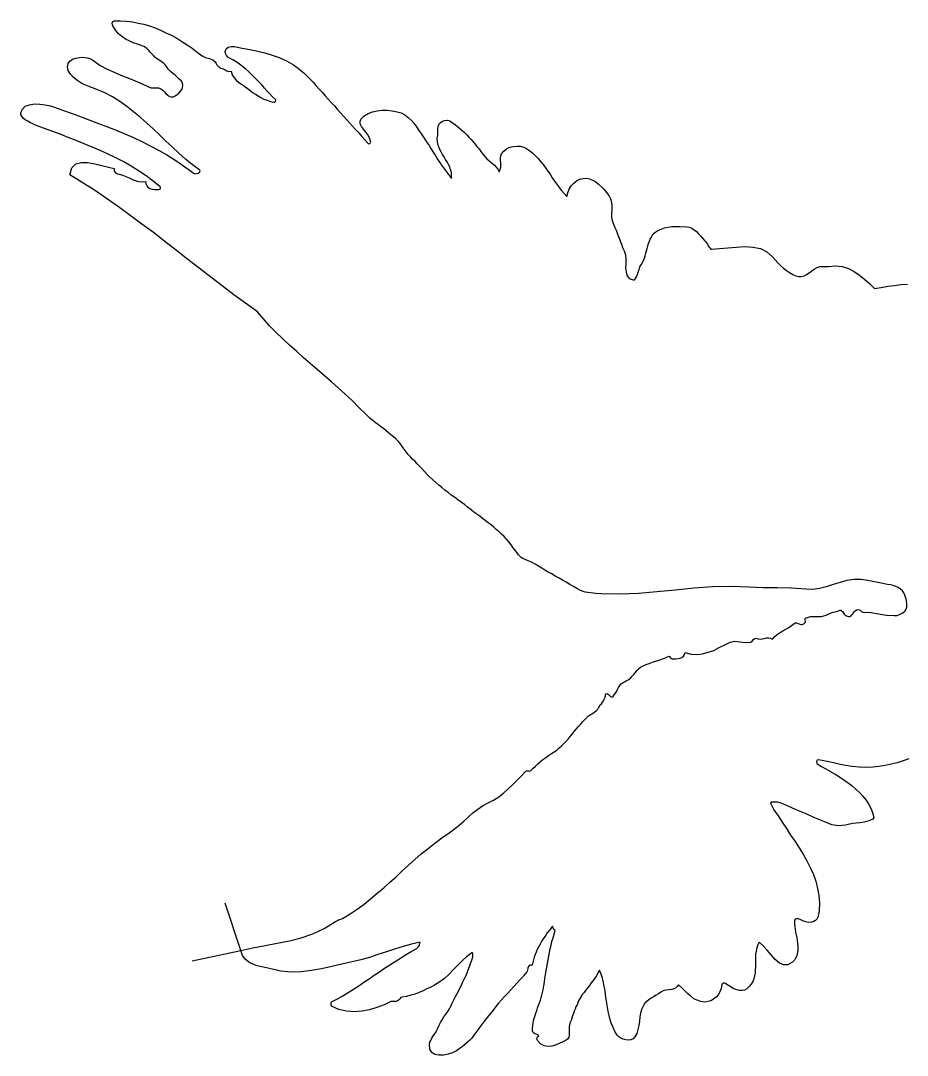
# Model space of a CAD drawing. Header units: metres. Extents: x 0 to 179, y 0 to 125.
# Drawn here: x 0 to 107, y 0 to 124.8 of the extents above; entities that cross this region are included whole.
import ezdxf

# ---------------------------------------------------------------- set-up
doc = ezdxf.new("R2010")
doc.units = ezdxf.units.M

msp = doc.modelspace()

# ---------------------------------------------------------------- linework, layer by layer
at = {"layer": 'CUT'}
for p, q in [((11.1, 124.66), (11.28, 124.76)), ((11.28, 124.76), (12.02, 124.76)), ((12.02, 124.76), (12.76, 124.71)), ((11.05, 124.48), (11.1, 124.66)), ((11.08, 124.25), (11.05, 124.48)), ((11.15, 124.05), (11.08, 124.25)), ((11.46, 123.59), (11.15, 124.05)), ((11.82, 123.19), (11.46, 123.59)), ((12.76, 124.71), (13.47, 124.61)), ((13.47, 124.61), (14.18, 124.48)), ((14.18, 124.48), (14.86, 124.33)), ((14.86, 124.33), (15.55, 124.13)), ((15.55, 124.13), (16.21, 123.9)), ((16.21, 123.9), (16.87, 123.62)), ((16.87, 123.62), (17.53, 123.31)), ((12.2, 122.85), (11.82, 123.19)), ((12.63, 122.55), (12.2, 122.85)), ((13.09, 122.32), (12.63, 122.55)), ((13.57, 122.09), (13.09, 122.32)), ((17.53, 123.31), (18.19, 123.01)), ((18.19, 123.01), (18.83, 122.65)), ((18.83, 122.65), (19.44, 122.27)), ((19.44, 122.27), (20.07, 121.86)), ((14.1, 121.91), (13.57, 122.09)), ((14.64, 121.74), (14.1, 121.91)), ((14.84, 121.64), (14.64, 121.74)), ((15.07, 121.51), (14.84, 121.64)), ((15.25, 121.36), (15.07, 121.51)), ((15.45, 121.18), (15.25, 121.36)), ((15.63, 120.97), (15.45, 121.18)), ((20.07, 121.86), (20.68, 121.43)), ((20.68, 121.43), (21.29, 120.97)), ((24.67, 121.05), (24.77, 121.36)), ((24.67, 120.95), (24.67, 121.05)), ((24.77, 121.36), (25.03, 121.56)), ((25.03, 121.56), (25.38, 121.66)), ((25.38, 121.66), (25.79, 121.64)), ((25.79, 121.64), (26.73, 121.46)), ((26.73, 121.46), (27.67, 121.28)), ((27.67, 121.28), (28.56, 121.08)), ((28.56, 121.08), (29.45, 120.87)), ((5.72, 119.58), (5.92, 119.88)), ((5.92, 119.88), (6.25, 120.11)), ((6.25, 120.11), (6.66, 120.26)), ((6.66, 120.26), (7.11, 120.34)), ((7.11, 120.34), (7.57, 120.37)), ((7.57, 120.37), (8.03, 120.29)), ((8.03, 120.29), (8.46, 120.16)), ((8.46, 120.16), (8.82, 119.93)), ((8.82, 119.93), (9.6, 119.37)), ((15.83, 120.77), (15.63, 120.97)), ((16.01, 120.57), (15.83, 120.77)), ((16.19, 120.36), (16.01, 120.57)), ((16.34, 120.24), (16.19, 120.36)), ((16.52, 120.11), (16.34, 120.24)), ((16.69, 119.98), (16.52, 120.11)), ((16.9, 119.86), (16.69, 119.98)), ((17.1, 119.73), (16.9, 119.86)), ((21.29, 120.97), (21.88, 120.52)), ((21.88, 120.52), (22.28, 120.31)), ((22.28, 120.31), (22.77, 120.19)), ((22.77, 120.19), (23.2, 120.03)), ((23.2, 120.03), (23.48, 119.78)), ((23.48, 119.78), (23.58, 119.6)), ((24.7, 120.85), (24.67, 120.95)), ((24.75, 120.75), (24.7, 120.85)), ((24.8, 120.62), (24.75, 120.75)), ((24.88, 120.52), (24.8, 120.62)), ((24.95, 120.42), (24.88, 120.52)), ((25.05, 120.34), (24.95, 120.42)), ((25.18, 120.26), (25.05, 120.34)), ((25.61, 120.03), (25.18, 120.26)), ((25.99, 119.78), (25.61, 120.03)), ((26.4, 119.53), (25.99, 119.78)), ((29.45, 120.87), (30.34, 120.62)), ((30.34, 120.62), (31.2, 120.31)), ((31.2, 120.31), (32.07, 119.91)), ((32.07, 119.91), (32.91, 119.42)), ((5.64, 119.17), (5.72, 119.58)), ((5.74, 118.74), (5.64, 119.17)), ((6, 118.33), (5.74, 118.74)), ((9.6, 119.37), (10.42, 118.92)), ((10.42, 118.92), (11.26, 118.54)), ((11.26, 118.54), (12.09, 118.18)), ((17.28, 119.58), (17.1, 119.73)), ((17.46, 119.4), (17.28, 119.58)), ((17.58, 119.22), (17.46, 119.4)), ((17.81, 118.92), (17.58, 119.22)), ((18.07, 118.64), (17.81, 118.92)), ((18.35, 118.38), (18.07, 118.64)), ((23.58, 119.6), (23.68, 119.45)), ((23.68, 119.45), (23.78, 119.32)), ((23.78, 119.32), (23.91, 119.22)), ((23.91, 119.22), (24.04, 119.12)), ((24.04, 119.12), (24.16, 119.04)), ((24.16, 119.04), (24.29, 118.99)), ((24.29, 118.99), (24.42, 118.94)), ((24.42, 118.94), (24.65, 118.84)), ((24.65, 118.84), (24.88, 118.71)), ((24.88, 118.71), (25.1, 118.64)), ((25.1, 118.64), (25.38, 118.66)), ((25.38, 118.66), (25.51, 118.23)), ((26.76, 119.25), (26.4, 119.53)), ((27.11, 118.94), (26.76, 119.25)), ((27.47, 118.64), (27.11, 118.94)), ((27.8, 118.33), (27.47, 118.64)), ((32.91, 119.42), (33.36, 119.12)), ((33.36, 119.12), (33.77, 118.79)), ((33.77, 118.79), (34.18, 118.43)), ((6.35, 117.95), (6, 118.33)), ((6.78, 117.57), (6.35, 117.95)), ((7.24, 117.27), (6.78, 117.57)), ((12.09, 118.18), (12.93, 117.85)), ((12.93, 117.85), (13.8, 117.52)), ((13.8, 117.52), (14.66, 117.16)), ((18.63, 118.18), (18.35, 118.38)), ((18.88, 117.95), (18.63, 118.18)), ((19.13, 117.72), (18.88, 117.95)), ((19.36, 117.49), (19.13, 117.72)), ((19.51, 117.21), (19.36, 117.49)), ((25.51, 118.23), (25.74, 117.87)), ((25.74, 117.87), (25.99, 117.59)), ((25.99, 117.59), (26.3, 117.32)), ((26.3, 117.32), (26.63, 117.09)), ((28.13, 118), (27.8, 118.33)), ((28.46, 117.67), (28.13, 118)), ((28.79, 117.32), (28.46, 117.67)), ((29.12, 116.99), (28.79, 117.32)), ((34.18, 118.43), (34.56, 118.08)), ((34.56, 118.08), (34.91, 117.72)), ((34.91, 117.72), (35.27, 117.34)), ((35.27, 117.34), (35.62, 116.93)), ((7.72, 117.04), (7.24, 117.27)), ((8.16, 116.86), (7.72, 117.04)), ((9.17, 116.48), (8.16, 116.86)), ((10.16, 116.05), (9.17, 116.48)), ((11.08, 115.56), (10.16, 116.05)), ((14.66, 117.16), (15.5, 116.73)), ((15.5, 116.73), (15.75, 116.66)), ((15.75, 116.66), (16.03, 116.66)), ((16.03, 116.66), (16.34, 116.68)), ((16.34, 116.68), (16.64, 116.66)), ((16.64, 116.66), (16.9, 116.55)), ((16.9, 116.55), (17.13, 116.38)), ((17.13, 116.38), (17.33, 116.17)), ((17.33, 116.17), (17.53, 115.97)), ((19.08, 116.02), (19.29, 116.25)), ((19.29, 116.25), (19.44, 116.48)), ((19.44, 116.48), (19.54, 116.71)), ((19.57, 116.96), (19.51, 117.21)), ((19.54, 116.71), (19.57, 116.96)), ((26.63, 117.09), (26.99, 116.86)), ((26.99, 116.86), (27.32, 116.63)), ((27.32, 116.63), (27.65, 116.38)), ((27.65, 116.38), (27.98, 116.12)), ((27.98, 116.12), (28.31, 115.89)), ((29.42, 116.63), (29.12, 116.99)), ((29.75, 116.27), (29.42, 116.63)), ((30.06, 115.94), (29.75, 116.27)), ((35.62, 116.93), (35.98, 116.55)), ((35.98, 116.55), (36.36, 116.15)), ((36.36, 116.15), (36.72, 115.71)), ((11.97, 115), (11.08, 115.56)), ((12.81, 114.42), (11.97, 115)), ((17.53, 115.97), (17.74, 115.77)), ((17.74, 115.77), (17.91, 115.61)), ((17.91, 115.61), (18.14, 115.56)), ((18.14, 115.56), (18.4, 115.59)), ((18.4, 115.59), (18.63, 115.69)), ((18.63, 115.69), (18.88, 115.84)), ((18.88, 115.84), (19.08, 116.02)), ((28.31, 115.89), (28.64, 115.69)), ((28.64, 115.69), (28.99, 115.49)), ((28.99, 115.49), (29.35, 115.31)), ((29.35, 115.31), (29.73, 115.16)), ((29.73, 115.16), (30.14, 115.03)), ((30.39, 115.59), (30.06, 115.94)), ((30.14, 115.03), (30.54, 114.93)), ((30.72, 115.26), (30.39, 115.59)), ((30.54, 114.93), (30.64, 114.95)), ((30.64, 114.95), (30.72, 115.03)), ((30.77, 115.16), (30.72, 115.26)), ((30.72, 115.03), (30.77, 115.16)), ((36.72, 115.71), (37.1, 115.31)), ((37.1, 115.31), (37.45, 114.9)), ((37.45, 114.9), (37.84, 114.49)), ((0, 113.66), (0.2, 114.11)), ((0.03, 113.43), (0, 113.66)), ((0.2, 114.11), (0.56, 114.45)), ((0.56, 114.45), (1.07, 114.62)), ((1.07, 114.62), (1.68, 114.72)), ((1.68, 114.72), (2.31, 114.7)), ((2.31, 114.7), (2.97, 114.62)), ((2.97, 114.62), (3.58, 114.5)), ((3.58, 114.5), (4.09, 114.34)), ((4.09, 114.34), (5.16, 113.94)), ((5.16, 113.94), (6.23, 113.56)), ((6.23, 113.56), (7.29, 113.17)), ((13.62, 113.78), (12.81, 114.42)), ((14.43, 113.12), (13.62, 113.78)), ((37.84, 114.49), (38.19, 114.09)), ((38.19, 114.09), (38.57, 113.66)), ((38.57, 113.66), (38.93, 113.25)), ((41.44, 113.3), (41.9, 113.58)), ((41.9, 113.58), (42.43, 113.78)), ((42.43, 113.78), (42.99, 113.91)), ((42.99, 113.91), (43.6, 113.96)), ((43.6, 113.96), (44.21, 113.96)), ((44.21, 113.96), (44.82, 113.89)), ((44.82, 113.89), (45.41, 113.78)), ((45.41, 113.78), (45.92, 113.63)), ((45.92, 113.63), (46.35, 113.4)), ((0.13, 113.23), (0.03, 113.43)), ((0.3, 113.02), (0.13, 113.23)), ((0.56, 112.82), (0.3, 113.02)), ((0.86, 112.64), (0.56, 112.82)), ((1.17, 112.46), (0.86, 112.64)), ((1.47, 112.31), (1.17, 112.46)), ((1.78, 112.18), (1.47, 112.31)), ((7.29, 113.17), (8.36, 112.77)), ((8.36, 112.77), (9.4, 112.36)), ((9.4, 112.36), (10.47, 111.95)), ((15.22, 112.41), (14.43, 113.12)), ((15.98, 111.7), (15.22, 112.41)), ((38.93, 113.25), (39.31, 112.84)), ((39.31, 112.84), (39.66, 112.44)), ((39.66, 112.44), (40.02, 112.03)), ((40.94, 112.64), (41.06, 112.94)), ((40.96, 112.34), (40.94, 112.64)), ((41.11, 112), (40.96, 112.34)), ((41.06, 112.94), (41.44, 113.3)), ((46.35, 113.4), (46.75, 113.1)), ((46.75, 113.1), (47.11, 112.77)), ((47.11, 112.77), (47.44, 112.39)), ((47.44, 112.39), (47.75, 111.95)), ((50.41, 112.13), (50.49, 112.31)), ((50.49, 112.31), (50.62, 112.46)), ((50.62, 112.46), (50.87, 112.64)), ((50.87, 112.64), (51.18, 112.74)), ((51.18, 112.74), (51.48, 112.77)), ((51.48, 112.77), (51.76, 112.67)), ((51.76, 112.67), (52.09, 112.46)), ((52.09, 112.46), (52.4, 112.23)), ((2.77, 111.8), (1.78, 112.18)), ((3.76, 111.42), (2.77, 111.8)), ((4.75, 111.07), (3.76, 111.42)), ((5.72, 110.68), (4.75, 111.07)), ((10.47, 111.95), (11.51, 111.55)), ((11.51, 111.55), (12.55, 111.12)), ((12.55, 111.12), (13.59, 110.66)), ((16.75, 110.99), (15.98, 111.7)), ((40.02, 112.03), (40.4, 111.62)), ((40.4, 111.62), (40.78, 111.22)), ((40.78, 111.22), (41.14, 110.78)), ((41.37, 111.67), (41.11, 112)), ((41.62, 111.32), (41.37, 111.67)), ((41.9, 110.94), (41.62, 111.32)), ((47.75, 111.95), (48.05, 111.52)), ((48.05, 111.52), (48.36, 111.09)), ((48.36, 111.09), (48.58, 110.73)), ((50.31, 110.91), (50.34, 111.12)), ((50.34, 111.75), (50.36, 111.95)), ((50.34, 111.55), (50.34, 111.75)), ((50.34, 111.32), (50.34, 111.55)), ((50.34, 111.12), (50.34, 111.32)), ((50.36, 111.95), (50.41, 112.13)), ((52.4, 112.23), (52.7, 112)), ((52.7, 112), (52.98, 111.78)), ((52.98, 111.78), (53.26, 111.52)), ((53.26, 111.52), (53.54, 111.27)), ((53.54, 111.27), (53.82, 110.99)), ((6.71, 110.3), (5.72, 110.68)), ((7.67, 109.92), (6.71, 110.3)), ((8.64, 109.52), (7.67, 109.92)), ((13.59, 110.66), (14.61, 110.18)), ((14.61, 110.18), (15.63, 109.67)), ((17.51, 110.25), (16.75, 110.99)), ((18.3, 109.52), (17.51, 110.25)), ((41.14, 110.78), (41.52, 110.38)), ((41.52, 110.38), (41.9, 109.95)), ((42.1, 110.53), (41.9, 110.94)), ((41.9, 109.95), (42, 109.9)), ((42, 109.9), (42.1, 109.95)), ((42.23, 110.12), (42.1, 110.53)), ((42.1, 109.95), (42.21, 110.02)), ((42.21, 110.02), (42.23, 110.12)), ((48.58, 110.73), (48.81, 110.4)), ((48.81, 110.4), (49.04, 110.05)), ((49.04, 110.05), (49.27, 109.69)), ((50.26, 110.56), (50.31, 110.91)), ((50.29, 110.2), (50.26, 110.56)), ((50.34, 109.87), (50.29, 110.2)), ((50.44, 109.54), (50.34, 109.87)), ((53.82, 110.99), (54.07, 110.73)), ((54.07, 110.73), (54.33, 110.45)), ((54.33, 110.45), (54.56, 110.18)), ((54.56, 110.18), (54.81, 109.87)), ((54.81, 109.87), (55.04, 109.59)), ((9.6, 109.11), (8.64, 109.52)), ((10.54, 108.68), (9.6, 109.11)), ((11.49, 108.22), (10.54, 108.68)), ((15.63, 109.67), (16.64, 109.13)), ((16.64, 109.13), (17.63, 108.58)), ((17.63, 108.58), (18.6, 107.97)), ((19.08, 108.78), (18.3, 109.52)), ((19.9, 108.07), (19.08, 108.78)), ((49.27, 109.69), (49.47, 109.36)), ((49.47, 109.36), (49.7, 109.01)), ((49.7, 109.01), (49.91, 108.68)), ((49.91, 108.68), (50.13, 108.35)), ((50.57, 109.23), (50.44, 109.54)), ((50.72, 108.93), (50.57, 109.23)), ((50.9, 108.63), (50.72, 108.93)), ((51.07, 108.35), (50.9, 108.63)), ((55.04, 109.59), (55.29, 109.29)), ((55.29, 109.29), (55.52, 108.98)), ((55.52, 108.98), (55.75, 108.68)), ((55.75, 108.68), (56, 108.37)), ((57.91, 108.47), (58.01, 108.7)), ((58.01, 108.7), (58.29, 109.03)), ((58.29, 109.03), (58.62, 109.29)), ((58.62, 109.29), (59, 109.49)), ((59, 109.49), (59.43, 109.59)), ((59.43, 109.59), (59.87, 109.64)), ((59.87, 109.64), (60.27, 109.62)), ((60.27, 109.62), (60.68, 109.51)), ((60.68, 109.51), (61.01, 109.36)), ((61.01, 109.36), (61.42, 109.08)), ((61.42, 109.08), (61.77, 108.8)), ((61.77, 108.8), (62.1, 108.47)), ((6.17, 107), (6.66, 107.48)), ((6.66, 107.48), (7.32, 107.66)), ((7.32, 107.66), (8.11, 107.66)), ((8.11, 107.66), (8.94, 107.51)), ((8.94, 107.51), (9.78, 107.28)), ((12.43, 107.74), (11.49, 108.22)), ((13.31, 107.2), (12.43, 107.74)), ((18.6, 107.97), (19.54, 107.33)), ((19.54, 107.33), (20.48, 106.64)), ((20.73, 107.38), (19.9, 108.07)), ((21.6, 106.72), (20.73, 107.38)), ((50.13, 108.35), (50.34, 107.99)), ((50.34, 107.99), (50.57, 107.66)), ((50.57, 107.66), (50.77, 107.33)), ((50.77, 107.33), (51, 107.02)), ((51.25, 108.04), (51.07, 108.35)), ((51.43, 107.74), (51.25, 108.04)), ((51.61, 107.43), (51.43, 107.74)), ((51.76, 107.13), (51.61, 107.43)), ((56, 108.37), (56.23, 108.12)), ((56.23, 108.12), (56.46, 107.89)), ((56.46, 107.89), (56.71, 107.71)), ((56.71, 107.71), (56.94, 107.51)), ((56.94, 107.51), (57.17, 107.33)), ((57.17, 107.33), (57.38, 107.1)), ((57.88, 108.22), (57.91, 108.47)), ((57.88, 107.94), (57.88, 108.22)), ((57.91, 107.66), (57.88, 107.94)), ((57.93, 107.38), (57.91, 107.66)), ((57.93, 107.1), (57.93, 107.38)), ((62.1, 108.47), (62.43, 108.14)), ((62.43, 108.14), (62.74, 107.76)), ((62.74, 107.76), (63.04, 107.41)), ((63.04, 107.41), (63.32, 107.02)), ((5.92, 106.16), (6.17, 107)), ((7.42, 105.25), (5.92, 106.16)), ((9.78, 107.28), (10.6, 107.08)), ((10.6, 107.08), (11.28, 106.95)), ((11.28, 106.95), (11.28, 106.62)), ((11.28, 106.62), (11.43, 106.42)), ((11.43, 106.42), (11.66, 106.29)), ((11.66, 106.29), (11.89, 106.24)), ((11.89, 106.24), (12.32, 106.14)), ((12.32, 106.14), (12.7, 105.98)), ((14.23, 106.64), (13.31, 107.2)), ((15.12, 106.06), (14.23, 106.64)), ((15.98, 105.42), (15.12, 106.06)), ((20.48, 106.64), (20.66, 106.52)), ((20.66, 106.52), (20.86, 106.39)), ((20.86, 106.39), (21.14, 106.31)), ((21.14, 106.31), (21.42, 106.36)), ((21.42, 106.36), (21.52, 106.44)), ((21.52, 106.44), (21.62, 106.54)), ((21.65, 106.64), (21.6, 106.72)), ((21.62, 106.54), (21.65, 106.64)), ((51, 107.02), (51.23, 106.69)), ((51.23, 106.69), (51.48, 106.36)), ((51.48, 106.36), (51.73, 106.06)), ((51.73, 106.06), (51.99, 105.75)), ((51.86, 106.8), (51.76, 107.13)), ((51.96, 106.47), (51.86, 106.8)), ((51.99, 106.11), (51.96, 106.47)), ((51.99, 105.75), (51.99, 106.11)), ((57.38, 107.1), (57.58, 106.85)), ((57.58, 106.85), (57.73, 106.54)), ((57.73, 106.54), (57.86, 106.82)), ((57.86, 106.82), (57.93, 107.1)), ((63.32, 107.02), (63.58, 106.62)), ((63.58, 106.62), (63.86, 106.24)), ((63.86, 106.24), (64.11, 105.83)), ((8.89, 104.31), (7.42, 105.25)), ((12.7, 105.98), (13.09, 105.81)), ((13.09, 105.81), (13.47, 105.63)), ((13.47, 105.63), (13.82, 105.48)), ((13.82, 105.48), (14.2, 105.37)), ((14.2, 105.37), (14.61, 105.32)), ((14.61, 105.32), (15.07, 105.37)), ((15.07, 105.37), (15.09, 105.07)), ((15.09, 105.07), (15.2, 104.84)), ((15.2, 104.84), (15.37, 104.66)), ((16.82, 104.74), (15.98, 105.42)), ((64.11, 105.83), (64.39, 105.42)), ((64.39, 105.42), (64.67, 105.04)), ((64.67, 105.04), (64.95, 104.66)), ((66.17, 104.46), (66.42, 104.84)), ((66.42, 104.84), (66.73, 105.17)), ((66.73, 105.17), (67.06, 105.45)), ((67.06, 105.45), (67.44, 105.65)), ((67.44, 105.65), (67.84, 105.75)), ((67.84, 105.75), (68.25, 105.78)), ((68.25, 105.78), (68.63, 105.7)), ((68.63, 105.7), (69.01, 105.52)), ((69.01, 105.52), (69.37, 105.32)), ((69.37, 105.32), (69.72, 105.04)), ((69.72, 105.04), (70.06, 104.74)), ((10.34, 103.32), (8.89, 104.31)), ((15.37, 104.66), (15.6, 104.54)), ((15.6, 104.54), (15.86, 104.46)), ((15.86, 104.46), (16.14, 104.41)), ((16.14, 104.41), (16.39, 104.41)), ((16.39, 104.41), (16.64, 104.41)), ((16.64, 104.41), (16.75, 104.43)), ((16.75, 104.43), (16.85, 104.54)), ((16.87, 104.64), (16.82, 104.74)), ((16.85, 104.54), (16.87, 104.64)), ((64.95, 104.66), (65.25, 104.28)), ((65.25, 104.28), (65.56, 103.92)), ((65.56, 103.92), (65.89, 103.57)), ((65.89, 103.57), (65.99, 104.02)), ((65.99, 104.02), (66.17, 104.46)), ((70.06, 104.74), (70.39, 104.41)), ((70.39, 104.41), (70.67, 104.05)), ((70.67, 104.05), (70.94, 103.69)), ((70.94, 103.69), (71.15, 103.29)), ((11.79, 102.32), (10.34, 103.32)), ((13.21, 101.28), (11.79, 102.32)), ((71.15, 103.29), (71.27, 102.88)), ((71.27, 102.88), (71.3, 102.45)), ((71.3, 102.45), (71.3, 101.99)), ((14.61, 100.24), (13.21, 101.28)), ((71.3, 101.99), (71.27, 101.53)), ((71.27, 101.53), (71.27, 101.08)), ((71.27, 101.08), (71.35, 100.65)), ((16.01, 99.2), (14.61, 100.24)), ((71.35, 100.65), (71.5, 100.21)), ((71.5, 100.21), (71.68, 99.83)), ((71.68, 99.83), (71.86, 99.43)), ((77.68, 99.78), (78.54, 99.93)), ((78.54, 99.93), (79.48, 99.93)), ((79.48, 99.93), (80.37, 99.91)), ((80.37, 99.91), (80.7, 99.86)), ((80.7, 99.86), (80.98, 99.73)), ((17.38, 98.13), (16.01, 99.2)), ((71.86, 99.43), (72.01, 99.02)), ((72.01, 99.02), (72.16, 98.61)), ((72.16, 98.61), (72.32, 98.23)), ((75.95, 98.41), (76.08, 98.66)), ((76.08, 98.66), (76.23, 98.89)), ((76.23, 98.89), (76.41, 99.12)), ((76.41, 99.12), (76.61, 99.3)), ((76.61, 99.3), (76.86, 99.48)), ((76.86, 99.48), (77.68, 99.78)), ((80.98, 99.73), (81.26, 99.55)), ((81.26, 99.55), (81.51, 99.32)), ((81.51, 99.32), (81.77, 99.07)), ((81.77, 99.07), (82, 98.82)), ((82, 98.82), (82.23, 98.56)), ((18.78, 97.04), (17.38, 98.13)), ((72.32, 98.23), (72.47, 97.82)), ((72.47, 97.82), (72.62, 97.42)), ((72.62, 97.42), (72.8, 97.01)), ((75.57, 97.29), (75.67, 97.6)), ((75.67, 97.6), (75.75, 97.88)), ((75.75, 97.88), (75.85, 98.16)), ((75.85, 98.16), (75.95, 98.41)), ((82.23, 98.56), (82.45, 98.31)), ((82.45, 98.31), (82.58, 98.16)), ((82.58, 98.16), (82.71, 98)), ((82.71, 98), (82.84, 97.8)), ((82.84, 97.8), (82.94, 97.62)), ((82.94, 97.62), (83.06, 97.44)), ((83.06, 97.44), (83.17, 97.32)), ((83.17, 97.32), (83.27, 97.22)), ((84.31, 97.27), (85.3, 97.37)), ((85.3, 97.37), (86.34, 97.47)), ((86.34, 97.47), (87.36, 97.52)), ((87.36, 97.52), (88.32, 97.47)), ((88.32, 97.47), (89.24, 97.27)), ((20.15, 95.97), (18.78, 97.04)), ((72.8, 97.01), (72.95, 96.53)), ((72.95, 96.53), (73, 96)), ((75.14, 95.84), (75.24, 96.12)), ((75.24, 96.12), (75.34, 96.4)), ((75.34, 96.4), (75.42, 96.71)), ((75.42, 96.71), (75.49, 97.01)), ((75.49, 97.01), (75.57, 97.29)), ((83.27, 97.22), (83.34, 97.19)), ((83.34, 97.19), (84.31, 97.27)), ((89.24, 97.27), (90.03, 96.88)), ((90.03, 96.88), (90.71, 96.27)), ((90.71, 96.27), (91.02, 95.92)), ((21.55, 94.9), (20.15, 95.97)), ((22.92, 93.84), (21.55, 94.9)), ((73, 95.46), (72.98, 94.93)), ((72.98, 94.93), (73.03, 94.45)), ((73, 96), (73, 95.46)), ((74.6, 94.75), (74.71, 95.06)), ((74.71, 95.06), (74.86, 95.33)), ((74.86, 95.33), (75.01, 95.59)), ((75.01, 95.59), (75.14, 95.84)), ((91.02, 95.92), (91.35, 95.56)), ((91.35, 95.56), (91.68, 95.23)), ((91.68, 95.23), (92.03, 94.93)), ((92.03, 94.93), (92.39, 94.65)), ((95.74, 94.8), (96.07, 95)), ((96.07, 95), (96.4, 95.11)), ((96.4, 95.11), (96.73, 95.11)), ((96.73, 95.11), (97.09, 95.11)), ((97.09, 95.11), (97.47, 95.13)), ((97.47, 95.13), (98.31, 95.21)), ((98.31, 95.21), (99.12, 95.13)), ((99.12, 95.13), (99.86, 94.88)), ((99.86, 94.88), (100.55, 94.52)), ((24.32, 92.77), (22.92, 93.84)), ((73.03, 94.45), (73.16, 94.01)), ((73.16, 94.01), (73.41, 93.68)), ((73.41, 93.68), (73.87, 93.51)), ((74.04, 93.53), (74.17, 93.66)), ((74.17, 93.66), (74.3, 93.86)), ((74.3, 93.86), (74.4, 94.14)), ((74.4, 94.14), (74.48, 94.45)), ((74.48, 94.45), (74.6, 94.75)), ((92.39, 94.65), (92.74, 94.39)), ((92.74, 94.39), (93.13, 94.17)), ((93.13, 94.17), (93.53, 93.99)), ((93.53, 93.99), (93.86, 93.91)), ((93.86, 93.91), (94.17, 93.91)), ((94.17, 93.91), (94.5, 94.01)), ((94.5, 94.01), (94.8, 94.17)), ((94.8, 94.17), (95.11, 94.37)), ((95.11, 94.37), (95.44, 94.6)), ((95.44, 94.6), (95.74, 94.8)), ((100.55, 94.52), (101.21, 94.06)), ((101.21, 94.06), (101.84, 93.56)), ((25.71, 91.7), (24.32, 92.77)), ((73.87, 93.51), (74.04, 93.53)), ((101.84, 93.56), (102.43, 93.02)), ((102.43, 93.02), (103.01, 92.46)), ((103.01, 92.46), (103.8, 92.59)), ((103.8, 92.59), (104.59, 92.74)), ((104.59, 92.74), (105.4, 92.84)), ((105.4, 92.84), (106.19, 92.95)), ((106.19, 92.95), (107, 92.97)), ((27.14, 90.69), (25.71, 91.7)), ((28.56, 89.67), (27.14, 90.69)), ((29.3, 88.81), (28.56, 89.67)), ((30.03, 87.97), (29.3, 88.81)), ((30.82, 87.18), (30.03, 87.97)), ((31.61, 86.39), (30.82, 87.18)), ((32.42, 85.63), (31.61, 86.39)), ((33.26, 84.89), (32.42, 85.63)), ((34.07, 84.13), (33.26, 84.89)), ((34.94, 83.42), (34.07, 84.13)), ((35.78, 82.68), (34.94, 83.42)), ((36.64, 81.95), (35.78, 82.68)), ((37.48, 81.21), (36.64, 81.95)), ((38.32, 80.47), (37.48, 81.21)), ((39.16, 79.71), (38.32, 80.47)), ((40, 78.95), (39.16, 79.71)), ((40.81, 78.13), (40, 78.95)), ((41.62, 77.32), (40.81, 78.13)), ((41.9, 77.04), (41.62, 77.32)), ((42.18, 76.79), (41.9, 77.04)), ((42.49, 76.53), (42.18, 76.79)), ((42.79, 76.28), (42.49, 76.53)), ((43.12, 76.05), (42.79, 76.28)), ((43.43, 75.8), (43.12, 76.05)), ((43.76, 75.57), (43.43, 75.8)), ((44.06, 75.34), (43.76, 75.57)), ((44.37, 75.08), (44.06, 75.34)), ((44.67, 74.83), (44.37, 75.08)), ((44.98, 74.58), (44.67, 74.83)), ((45.26, 74.32), (44.98, 74.58)), ((45.53, 74.04), (45.26, 74.32)), ((45.81, 73.74), (45.53, 74.04)), ((46.04, 73.43), (45.81, 73.74)), ((46.27, 73.1), (46.04, 73.43)), ((46.5, 72.77), (46.27, 73.1)), ((46.75, 72.44), (46.5, 72.77)), ((47.03, 72.16), (46.75, 72.44)), ((47.29, 71.86), (47.03, 72.16)), ((47.57, 71.6), (47.29, 71.86)), ((47.85, 71.33), (47.57, 71.6)), ((48.13, 71.05), (47.85, 71.33)), ((48.38, 70.77), (48.13, 71.05)), ((48.71, 70.41), (48.38, 70.77)), ((49.04, 70.05), (48.71, 70.41)), ((49.37, 69.72), (49.04, 70.05)), ((49.73, 69.39), (49.37, 69.72)), ((50.08, 69.06), (49.73, 69.39)), ((50.44, 68.76), (50.08, 69.06)), ((50.79, 68.45), (50.44, 68.76)), ((51.18, 68.15), (50.79, 68.45)), ((51.56, 67.87), (51.18, 68.15)), ((51.94, 67.56), (51.56, 67.87)), ((52.34, 67.29), (51.94, 67.56)), ((52.73, 66.98), (52.34, 67.29)), ((53.13, 66.7), (52.73, 66.98)), ((53.54, 66.4), (53.13, 66.7)), ((53.92, 66.09), (53.54, 66.4)), ((54.33, 65.79), (53.92, 66.09)), ((54.68, 65.51), (54.33, 65.79)), ((55.04, 65.25), (54.68, 65.51)), ((55.37, 65), (55.04, 65.25)), ((55.72, 64.74), (55.37, 65)), ((56.05, 64.49), (55.72, 64.74)), ((56.41, 64.21), (56.05, 64.49)), ((56.74, 63.96), (56.41, 64.21)), ((57.07, 63.7), (56.74, 63.96)), ((57.38, 63.42), (57.07, 63.7)), ((57.71, 63.14), (57.38, 63.42)), ((58.01, 62.84), (57.71, 63.14)), ((58.32, 62.56), (58.01, 62.84)), ((58.6, 62.23), (58.32, 62.56)), ((58.9, 61.92), (58.6, 62.23)), ((59.15, 61.57), (58.9, 61.92)), ((59.43, 61.21), (59.15, 61.57)), ((59.59, 61.01), (59.43, 61.21)), ((59.74, 60.78), (59.59, 61.01)), ((59.89, 60.58), (59.74, 60.78)), ((60.04, 60.37), (59.89, 60.58)), ((60.2, 60.2), (60.04, 60.37)), ((60.37, 60.02), (60.2, 60.2)), ((60.55, 59.89), (60.37, 60.02)), ((60.76, 59.81), (60.55, 59.89)), ((61.21, 59.64), (60.76, 59.81)), ((61.64, 59.46), (61.21, 59.64)), ((62.05, 59.23), (61.64, 59.46)), ((62.46, 59), (62.05, 59.23)), ((62.86, 58.75), (62.46, 59)), ((63.25, 58.52), (62.86, 58.75)), ((63.65, 58.26), (63.25, 58.52)), ((64.06, 58.04), (63.65, 58.26)), ((64.49, 57.78), (64.06, 58.04)), ((64.95, 57.55), (64.49, 57.78)), ((65.38, 57.3), (64.95, 57.55)), ((65.81, 57.04), (65.38, 57.3)), ((66.24, 56.79), (65.81, 57.04)), ((66.68, 56.54), (66.24, 56.79)), ((67.11, 56.31), (66.68, 56.54)), ((67.54, 56.05), (67.11, 56.31)), ((81.24, 56.33), (79, 56.1)), ((83.45, 56.49), (81.24, 56.33)), ((85.68, 56.54), (83.45, 56.49)), ((87.89, 56.44), (85.68, 56.54)), ((89.59, 56.36), (87.89, 56.44)), ((91.3, 56.36), (89.59, 56.36)), ((93, 56.33), (91.3, 56.36)), ((94.7, 56.21), (93, 56.33)), ((95.52, 56.18), (94.7, 56.21)), ((96.35, 56.31), (95.52, 56.18)), ((97.17, 56.51), (96.35, 56.31)), ((98.01, 56.77), (97.17, 56.51)), ((98.84, 57.02), (98.01, 56.77)), ((99.68, 57.25), (98.84, 57.02)), ((100.55, 57.38), (99.68, 57.25)), ((101.41, 57.38), (100.55, 57.38)), ((102.2, 57.25), (101.41, 57.38)), ((102.99, 57.1), (102.2, 57.25)), ((103.8, 56.92), (102.99, 57.1)), ((104.58, 56.79), (103.8, 56.92)), ((104.93, 56.73), (104.58, 56.79)), ((105.26, 56.66), (104.93, 56.73)), ((105.59, 56.53), (105.26, 56.66)), ((105.87, 56.4), (105.59, 56.53)), ((106.13, 56.23), (105.87, 56.4)), ((106.36, 56), (106.13, 56.23)), ((68.1, 55.85), (67.54, 56.05)), ((68.73, 55.75), (68.1, 55.85)), ((69.39, 55.67), (68.73, 55.75)), ((70.06, 55.65), (69.39, 55.67)), ((72.29, 55.6), (70.06, 55.65)), ((74.53, 55.7), (72.29, 55.6)), ((76.76, 55.88), (74.53, 55.7)), ((79, 56.1), (76.76, 55.88)), ((106.53, 55.77), (106.36, 56)), ((106.66, 55.49), (106.53, 55.77)), ((106.74, 55.26), (106.66, 55.49)), ((106.81, 55.03), (106.74, 55.26)), ((106.87, 54.78), (106.81, 55.03)), ((98.43, 53.53), (98.86, 53.66)), ((98.86, 53.66), (98.96, 53.66)), ((98.96, 53.66), (99.04, 53.61)), ((100.67, 53.58), (100.82, 53.71)), ((100.82, 53.71), (101.07, 53.76)), ((101.07, 53.76), (101.28, 53.66)), ((101.28, 53.66), (101.45, 53.51)), ((106.69, 53.61), (106.81, 53.81)), ((106.81, 53.81), (106.89, 54.04)), ((106.89, 54.52), (106.87, 54.78)), ((106.92, 54.27), (106.89, 54.52)), ((106.89, 54.04), (106.92, 54.27)), ((94.64, 52.62), (94.69, 52.7)), ((94.64, 52.47), (94.64, 52.62)), ((94.67, 52.31), (94.64, 52.47)), ((94.69, 52.7), (95.3, 52.9)), ((95.3, 52.9), (95.96, 52.9)), ((95.96, 52.9), (96.6, 52.9)), ((96.6, 52.9), (97.16, 53.08)), ((97.16, 53.08), (97.59, 53.28)), ((97.59, 53.28), (98, 53.43)), ((98, 53.43), (98.43, 53.53)), ((99.04, 53.61), (99.14, 53.51)), ((99.14, 53.51), (99.22, 53.41)), ((99.22, 53.41), (99.32, 53.28)), ((99.32, 53.28), (99.39, 53.15)), ((99.39, 53.15), (99.5, 53.05)), ((99.5, 53.05), (99.62, 52.98)), ((99.62, 52.98), (99.85, 52.9)), ((99.85, 52.9), (100.03, 52.92)), ((100.03, 52.92), (100.18, 53)), ((100.18, 53), (100.28, 53.13)), ((100.28, 53.13), (100.41, 53.28)), ((100.41, 53.28), (100.54, 53.46)), ((100.54, 53.46), (100.67, 53.58)), ((101.45, 53.51), (101.61, 53.43)), ((101.61, 53.43), (102.57, 53.38)), ((102.57, 53.38), (103.49, 53.23)), ((103.49, 53.23), (104.43, 53.08)), ((104.43, 53.08), (105.37, 53.03)), ((105.37, 53.03), (105.72, 53.05)), ((105.72, 53.05), (106.1, 53.18)), ((106.1, 53.18), (106.43, 53.36)), ((106.43, 53.36), (106.69, 53.61)), ((91.62, 50.97), (91.95, 51.17)), ((91.95, 51.17), (92.31, 51.37)), ((92.31, 51.37), (92.66, 51.58)), ((92.66, 51.58), (92.99, 51.83)), ((92.99, 51.83), (93.32, 52.09)), ((93.32, 52.09), (93.45, 52.14)), ((93.45, 52.14), (93.6, 52.14)), ((93.6, 52.14), (93.75, 52.09)), ((93.75, 52.09), (93.93, 52.01)), ((93.93, 52.01), (94.11, 51.96)), ((94.11, 51.96), (94.29, 51.93)), ((94.29, 51.93), (94.47, 52.01)), ((94.47, 52.01), (94.62, 52.19)), ((94.62, 52.19), (94.67, 52.31)), ((85.6, 49.82), (86.16, 49.93)), ((86.16, 49.93), (86.77, 49.85)), ((88.09, 49.82), (88.24, 49.95)), ((88.24, 49.95), (88.39, 50.13)), ((88.39, 50.13), (88.55, 50.28)), ((88.55, 50.28), (88.67, 50.31)), ((88.67, 50.31), (88.95, 50.21)), ((88.95, 50.21), (89.21, 50.18)), ((89.21, 50.18), (89.46, 50.21)), ((89.46, 50.21), (89.71, 50.28)), ((89.71, 50.28), (89.97, 50.33)), ((89.97, 50.33), (90.22, 50.36)), ((90.22, 50.36), (90.45, 50.31)), ((90.45, 50.31), (90.68, 50.18)), ((90.68, 50.18), (90.96, 50.49)), ((90.96, 50.49), (91.26, 50.74)), ((91.26, 50.74), (91.62, 50.97)), ((82.93, 48.6), (83.62, 48.83)), ((83.62, 48.83), (84.28, 49.16)), ((84.28, 49.16), (84.94, 49.49)), ((84.94, 49.49), (85.6, 49.82)), ((86.77, 49.85), (87.43, 49.77)), ((87.43, 49.77), (88.09, 49.82)), ((76.22, 47.39), (76.6, 47.54)), ((76.6, 47.54), (77.01, 47.66)), ((77.01, 47.66), (77.42, 47.79)), ((77.42, 47.79), (77.8, 47.94)), ((77.8, 47.94), (78.2, 48.12)), ((78.2, 48.12), (78.26, 48.1)), ((78.26, 48.1), (78.36, 47.99)), ((78.36, 47.99), (78.46, 47.89)), ((78.46, 47.89), (78.59, 47.82)), ((78.59, 47.82), (78.81, 47.82)), ((78.81, 47.82), (79.04, 47.82)), ((79.04, 47.82), (79.3, 47.84)), ((79.3, 47.84), (79.55, 47.89)), ((79.55, 47.89), (79.75, 47.99)), ((79.75, 47.99), (79.96, 48.15)), ((79.96, 48.15), (80.09, 48.33)), ((80.09, 48.33), (80.16, 48.58)), ((80.16, 48.58), (80.87, 48.38)), ((80.87, 48.38), (81.56, 48.35)), ((81.56, 48.35), (82.25, 48.43)), ((82.25, 48.43), (82.93, 48.6)), ((73.96, 45.94), (74.16, 46.17)), ((74.16, 46.17), (74.34, 46.39)), ((74.34, 46.39), (74.55, 46.6)), ((74.55, 46.6), (74.77, 46.8)), ((74.77, 46.8), (75.03, 46.93)), ((75.03, 46.93), (75.44, 47.11)), ((75.44, 47.11), (75.82, 47.26)), ((75.82, 47.26), (76.22, 47.39)), ((72.46, 44.79), (72.67, 44.97)), ((72.67, 44.97), (72.84, 45.05)), ((72.84, 45.05), (73.05, 45.15)), ((73.05, 45.15), (73.22, 45.23)), ((73.22, 45.23), (73.35, 45.3)), ((73.35, 45.3), (73.58, 45.48)), ((73.58, 45.48), (73.78, 45.71)), ((73.78, 45.71), (73.96, 45.94)), ((71.75, 43.65), (71.9, 43.9)), ((71.9, 43.9), (72, 44.13)), ((72, 44.13), (72.13, 44.36)), ((72.13, 44.36), (72.28, 44.59)), ((72.28, 44.59), (72.46, 44.79)), ((70.05, 42.4), (70.18, 42.58)), ((70.18, 42.58), (70.3, 42.76)), ((70.3, 42.76), (70.4, 42.94)), ((70.4, 42.94), (70.51, 43.17)), ((70.51, 43.17), (70.56, 43.4)), ((70.56, 43.4), (70.61, 43.57)), ((70.61, 43.57), (70.71, 43.62)), ((70.71, 43.62), (70.81, 43.6)), ((70.81, 43.6), (70.91, 43.5)), ((70.91, 43.5), (71.04, 43.37)), ((71.04, 43.37), (71.17, 43.27)), ((71.17, 43.27), (71.29, 43.22)), ((71.29, 43.22), (71.42, 43.24)), ((71.42, 43.24), (71.6, 43.45)), ((71.6, 43.45), (71.75, 43.65)), ((68.7, 41.06), (68.9, 41.19)), ((68.9, 41.19), (69.11, 41.31)), ((69.11, 41.31), (69.31, 41.44)), ((69.31, 41.44), (69.46, 41.59)), ((69.46, 41.59), (69.62, 41.74)), ((69.62, 41.74), (69.72, 41.9)), ((69.72, 41.9), (69.82, 42.07)), ((69.82, 42.07), (69.92, 42.25)), ((69.92, 42.25), (70.05, 42.4)), ((67.53, 39.91), (67.79, 40.22)), ((67.79, 40.22), (68.04, 40.5)), ((68.04, 40.5), (68.32, 40.78)), ((68.32, 40.78), (68.5, 40.93)), ((68.5, 40.93), (68.7, 41.06)), ((66.29, 38.44), (66.54, 38.72)), ((66.54, 38.72), (66.77, 39.03)), ((66.77, 39.03), (67.02, 39.33)), ((67.02, 39.33), (67.28, 39.63)), ((67.28, 39.63), (67.53, 39.91)), ((65.25, 37.32), (65.53, 37.58)), ((65.53, 37.58), (65.78, 37.86)), ((65.78, 37.86), (66.03, 38.14)), ((66.03, 38.14), (66.29, 38.44)), ((63.67, 36.15), (64.03, 36.38)), ((64.03, 36.38), (64.36, 36.59)), ((64.36, 36.59), (64.66, 36.81)), ((64.66, 36.81), (64.97, 37.07)), ((64.97, 37.07), (65.25, 37.32)), ((62.09, 34.88), (62.4, 35.16)), ((62.4, 35.16), (62.7, 35.42)), ((62.7, 35.42), (63.01, 35.67)), ((63.01, 35.67), (63.34, 35.93)), ((63.34, 35.93), (63.67, 36.15)), ((96.08, 35.57), (96.01, 35.42)), ((96.01, 35.42), (96.03, 35.24)), ((96.03, 35.24), (96.08, 35.14)), ((96.24, 35.62), (96.08, 35.57)), ((96.08, 35.14), (96.62, 34.83)), ((97.07, 35.47), (96.24, 35.62)), ((97.89, 35.29), (97.07, 35.47)), ((98.7, 35.11), (97.89, 35.29)), ((99.51, 34.96), (98.7, 35.11)), ((100.3, 34.83), (99.51, 34.96)), ((105, 35.09), (104.29, 34.93)), ((105.74, 35.26), (105, 35.09)), ((106.45, 35.49), (105.74, 35.26)), ((107.14, 35.75), (106.45, 35.49)), ((59.91, 33.18), (60.42, 33.71)), ((60.42, 33.71), (60.95, 34.25)), ((60.95, 34.25), (61.05, 34.3)), ((61.05, 34.3), (61.21, 34.3)), ((61.21, 34.3), (61.36, 34.27)), ((61.36, 34.27), (61.49, 34.32)), ((61.49, 34.32), (61.79, 34.6)), ((61.79, 34.6), (62.09, 34.88)), ((96.62, 34.83), (97.15, 34.53)), ((97.15, 34.53), (97.71, 34.22)), ((97.71, 34.22), (98.24, 33.89)), ((98.24, 33.89), (98.78, 33.56)), ((101.14, 34.73), (100.3, 34.83)), ((101.95, 34.71), (101.14, 34.73)), ((102.79, 34.73), (101.95, 34.71)), ((103.53, 34.83), (102.79, 34.73)), ((104.29, 34.93), (103.53, 34.83)), ((58.82, 32.14), (59.38, 32.65)), ((59.38, 32.65), (59.91, 33.18)), ((98.78, 33.56), (99.31, 33.21)), ((99.31, 33.21), (99.82, 32.85)), ((99.82, 32.85), (100.3, 32.49)), ((100.3, 32.49), (100.76, 32.11)), ((57.67, 31.17), (58.26, 31.63)), ((58.26, 31.63), (58.82, 32.14)), ((100.76, 32.11), (101.19, 31.68)), ((101.19, 31.68), (101.6, 31.25)), ((101.6, 31.25), (101.95, 30.79)), ((55.13, 29.67), (55.72, 30.08)), ((55.72, 30.08), (56.38, 30.44)), ((56.38, 30.44), (57.04, 30.77)), ((57.04, 30.77), (57.67, 31.17)), ((90.54, 30.51), (90.44, 30.41)), ((90.44, 30.41), (90.87, 29.62)), ((90.87, 30.54), (90.54, 30.51)), ((91.28, 30.51), (90.87, 30.54)), ((91.64, 30.44), (91.28, 30.51)), ((92.42, 30.11), (91.64, 30.44)), ((93.19, 29.78), (92.42, 30.11)), ((101.95, 30.79), (102.28, 30.31)), ((102.28, 30.31), (102.56, 29.8)), ((53.46, 28.25), (53.99, 28.73)), ((53.99, 28.73), (54.55, 29.22)), ((54.55, 29.22), (55.13, 29.67)), ((90.87, 29.62), (91.36, 28.86)), ((91.36, 28.86), (91.87, 28.1)), ((93.97, 29.45), (93.19, 29.78)), ((94.74, 29.12), (93.97, 29.45)), ((95.52, 28.76), (94.74, 29.12)), ((96.29, 28.43), (95.52, 28.76)), ((102.56, 29.8), (102.77, 29.27)), ((102.77, 29.27), (102.94, 28.68)), ((52.31, 27.26), (52.9, 27.74)), ((52.9, 27.74), (53.46, 28.25)), ((91.87, 28.1), (92.37, 27.34)), ((97.07, 28.12), (96.29, 28.43)), ((97.86, 27.79), (97.07, 28.12)), ((98.68, 27.67), (97.86, 27.79)), ((99.49, 27.77), (98.68, 27.67)), ((100.35, 27.97), (99.49, 27.77)), ((101.22, 28.05), (100.35, 27.97)), ((101.75, 28.1), (101.22, 28.05)), ((102.33, 28.28), (101.75, 28.1)), ((102.79, 28.48), (102.33, 28.28)), ((102.94, 28.68), (102.79, 28.48)), ((49.95, 25.58), (50.79, 26.22)), ((50.79, 26.22), (51.68, 26.83)), ((51.68, 26.83), (52.31, 27.26)), ((92.37, 27.34), (92.88, 26.55)), ((92.88, 26.55), (93.42, 25.79)), ((49.14, 24.95), (49.95, 25.58)), ((93.42, 25.79), (93.92, 25.02)), ((93.92, 25.02), (94.41, 24.24)), ((47.56, 23.6), (48.32, 24.29)), ((48.32, 24.29), (49.14, 24.95)), ((94.41, 24.24), (94.84, 23.45)), ((46.04, 22.23), (46.8, 22.92)), ((46.8, 22.92), (47.56, 23.6)), ((94.84, 23.45), (95.24, 22.64)), ((95.24, 22.64), (95.63, 21.82)), ((44.54, 20.86), (45.3, 21.54)), ((45.3, 21.54), (46.04, 22.23)), ((95.63, 21.82), (95.91, 20.98)), ((43.01, 19.54), (43.8, 20.2)), ((43.8, 20.2), (44.54, 20.86)), ((95.91, 20.98), (96.13, 20.12)), ((96.13, 20.12), (96.29, 19.26)), ((41.44, 18.24), (42.22, 18.88)), ((42.22, 18.88), (43.01, 19.54)), ((96.29, 19.26), (96.36, 18.34)), ((26.56, 12.65), (24.67, 18.34)), ((39.73, 17.07), (40.6, 17.63)), ((40.6, 17.63), (41.44, 18.24)), ((96.36, 18.34), (96.31, 17.43)), ((37.96, 16.13), (38.13, 16.23)), ((38.13, 16.23), (38.36, 16.33)), ((38.36, 16.33), (38.62, 16.41)), ((38.62, 16.41), (38.82, 16.51)), ((38.82, 16.51), (39.73, 17.07)), ((93.42, 16.41), (93.34, 16.23)), ((93.34, 16.23), (93.34, 15.9)), ((93.59, 16.46), (93.42, 16.41)), ((93.82, 16.46), (93.59, 16.46)), ((94.03, 16.38), (93.82, 16.46)), ((94.36, 16.21), (94.03, 16.38)), ((95.88, 16.26), (95.68, 16.13)), ((96.03, 16.41), (95.88, 16.26)), ((96.13, 16.59), (96.03, 16.41)), ((96.21, 16.79), (96.13, 16.59)), ((96.26, 17.02), (96.21, 16.79)), ((96.29, 17.22), (96.26, 17.02)), ((96.31, 17.43), (96.29, 17.22)), ((35.26, 14.66), (36.63, 15.29)), ((36.63, 15.29), (37.96, 16.13)), ((63.74, 15.04), (63.53, 14.76)), ((63.97, 15.29), (63.74, 15.04)), ((64.17, 15.57), (63.97, 15.29)), ((64.19, 15.55), (64.17, 15.57)), ((64.24, 15.37), (64.19, 15.55)), ((64.3, 15.17), (64.24, 15.37)), ((64.47, 15.04), (64.3, 15.17)), ((64.35, 14.61), (64.47, 15.04)), ((93.34, 15.9), (93.39, 15.55)), ((93.39, 15.55), (93.44, 15.22)), ((93.44, 15.22), (93.49, 14.86)), ((94.71, 16.08), (94.36, 16.21)), ((95.07, 16.03), (94.71, 16.08)), ((95.45, 16.05), (95.07, 16.03)), ((95.68, 16.13), (95.45, 16.05)), ((30.94, 13.51), (32.42, 13.79)), ((32.42, 13.79), (33.84, 14.17)), ((33.84, 14.17), (35.26, 14.66)), ((62.97, 13.92), (62.8, 13.64)), ((63.15, 14.2), (62.97, 13.92)), ((63.36, 14.48), (63.15, 14.2)), ((63.53, 14.76), (63.36, 14.48)), ((64.09, 13.72), (64.22, 14.15)), ((64.22, 14.15), (64.35, 14.61)), ((93.49, 14.86), (93.54, 14.53)), ((93.54, 14.53), (93.62, 14.17)), ((93.62, 14.17), (93.67, 13.84)), ((93.67, 13.84), (93.72, 13.51)), ((20.7, 11.41), (26.57, 12.65)), ((26.76, 12.04), (26.56, 12.65)), ((26.57, 12.65), (28.02, 12.95)), ((28.02, 12.95), (29.49, 13.23)), ((29.49, 13.23), (30.94, 13.51)), ((45.11, 12.78), (44.12, 12.47)), ((46.13, 13.11), (45.11, 12.78)), ((47.14, 13.39), (46.13, 13.11)), ((46.43, 12.12), (47.09, 12.5)), ((47.09, 12.5), (47.78, 12.88)), ((48.19, 13.64), (47.14, 13.39)), ((47.78, 12.88), (47.86, 12.95)), ((47.86, 12.95), (47.93, 13.03)), ((47.93, 13.03), (48.01, 13.11)), ((48.01, 13.11), (48.06, 13.21)), ((48.06, 13.21), (48.11, 13.31)), ((48.11, 13.31), (48.13, 13.41)), ((48.13, 13.41), (48.16, 13.54)), ((48.16, 13.54), (48.19, 13.64)), ((62.31, 12.75), (62.19, 12.45)), ((62.47, 13.06), (62.31, 12.75)), ((62.62, 13.34), (62.47, 13.06)), ((62.8, 13.64), (62.62, 13.34)), ((63.81, 12.4), (63.89, 12.85)), ((63.89, 12.85), (63.99, 13.28)), ((63.99, 13.28), (64.09, 13.72)), ((88.71, 12.57), (88.66, 12.19)), ((88.82, 12.95), (88.71, 12.57)), ((88.92, 13.31), (88.82, 12.95)), ((89.1, 13.64), (88.92, 13.31)), ((89.58, 13.21), (89.1, 13.64)), ((90.06, 12.67), (89.58, 13.21)), ((90.54, 12.12), (90.06, 12.67)), ((93.75, 12.55), (93.69, 12.27)), ((93.72, 13.51), (93.75, 13.18)), ((93.75, 13.18), (93.75, 12.88)), ((93.75, 12.88), (93.75, 12.55)), ((27.1, 11.58), (26.76, 12.04)), ((27.53, 11.23), (27.1, 11.58)), ((28.01, 11), (27.53, 11.23)), ((40, 11.28), (38.76, 11)), ((41.05, 11.53), (40, 11.28)), ((42.09, 11.81), (41.05, 11.53)), ((43.1, 12.14), (42.09, 11.81)), ((44.12, 12.47), (43.1, 12.14)), ((44.53, 10.92), (45.16, 11.33)), ((45.16, 11.33), (45.8, 11.73)), ((45.8, 11.73), (46.43, 12.12)), ((53.24, 11.38), (52.71, 10.82)), ((53.8, 11.89), (53.24, 11.38)), ((54.41, 12.37), (53.8, 11.89)), ((54.28, 11.07), (54.41, 11.46)), ((54.49, 12.37), (54.41, 12.37)), ((54.41, 11.46), (54.54, 11.86)), ((54.54, 12.24), (54.49, 12.37)), ((54.56, 12.04), (54.54, 12.24)), ((54.54, 11.86), (54.56, 12.04)), ((61.86, 11.51), (61.78, 11.2)), ((61.96, 11.84), (61.86, 11.51)), ((62.06, 12.14), (61.96, 11.84)), ((62.19, 12.45), (62.06, 12.14)), ((63.56, 11.07), (63.63, 11.51)), ((63.63, 11.51), (63.71, 11.96)), ((63.71, 11.96), (63.81, 12.4)), ((88.66, 12.19), (88.64, 11.81)), ((88.64, 11.81), (88.64, 11.43)), ((88.64, 11.43), (88.64, 11.05)), ((91.03, 11.56), (90.54, 12.12)), ((91.54, 11.12), (91.03, 11.56)), ((93.11, 11.23), (92.55, 10.9)), ((93.34, 11.46), (93.11, 11.23)), ((93.49, 11.71), (93.34, 11.46)), ((93.62, 11.99), (93.49, 11.71)), ((93.69, 12.27), (93.62, 11.99)), ((28.54, 10.79), (28.01, 11)), ((29.1, 10.67), (28.54, 10.79)), ((29.66, 10.54), (29.1, 10.67)), ((30.17, 10.41), (29.66, 10.54)), ((31.39, 10.13), (30.17, 10.41)), ((32.63, 10.03), (31.39, 10.13)), ((33.85, 10.06), (32.63, 10.03)), ((35.07, 10.21), (33.85, 10.06)), ((36.29, 10.41), (35.07, 10.21)), ((37.54, 10.69), (36.29, 10.41)), ((38.76, 11), (37.54, 10.69)), ((42.65, 9.65), (43.28, 10.06)), ((43.28, 10.06), (43.89, 10.49)), ((43.89, 10.49), (44.53, 10.92)), ((52.17, 10.29), (51.67, 9.75)), ((52.71, 10.82), (52.17, 10.29)), ((53.85, 9.93), (54, 10.31)), ((54, 10.31), (54.16, 10.69)), ((54.16, 10.69), (54.28, 11.07)), ((61.04, 10.03), (60.97, 9.93)), ((61.09, 10.16), (61.04, 10.03)), ((61.14, 10.31), (61.09, 10.16)), ((61.17, 10.46), (61.14, 10.31)), ((61.2, 10.59), (61.17, 10.46)), ((61.32, 10.74), (61.2, 10.59)), ((61.48, 10.85), (61.32, 10.74)), ((61.7, 10.87), (61.48, 10.85)), ((61.78, 11.2), (61.7, 10.87)), ((63.33, 9.73), (63.41, 10.18)), ((63.41, 10.18), (63.48, 10.62)), ((63.48, 10.62), (63.56, 11.07)), ((69.84, 10.26), (69.63, 9.93)), ((70.01, 9.78), (69.84, 10.26)), ((88.61, 10.29), (88.59, 9.93)), ((88.64, 10.67), (88.61, 10.29)), ((88.64, 11.05), (88.64, 10.67)), ((92.04, 10.9), (91.54, 11.12)), ((92.55, 10.9), (92.04, 10.9)), ((40.79, 8.38), (41.4, 8.81)), ((41.4, 8.81), (42.04, 9.22)), ((42.04, 9.22), (42.65, 9.65)), ((50.55, 8.84), (49.91, 8.46)), ((51.11, 9.27), (50.55, 8.84)), ((51.67, 9.75), (51.11, 9.27)), ((53.17, 8.46), (53.34, 8.84)), ((53.34, 8.84), (53.52, 9.19)), ((53.52, 9.19), (53.7, 9.55)), ((53.7, 9.55), (53.85, 9.93)), ((60.26, 9.14), (59.87, 8.71)), ((60.64, 9.55), (60.26, 9.14)), ((60.71, 9.63), (60.64, 9.55)), ((60.79, 9.73), (60.71, 9.63)), ((60.87, 9.8), (60.79, 9.73)), ((60.97, 9.93), (60.87, 9.8)), ((63.1, 8.36), (63.18, 8.81)), ((63.18, 8.81), (63.25, 9.27)), ((63.25, 9.27), (63.33, 9.73)), ((68.84, 8.74), (68.62, 8.43)), ((69.05, 9.02), (68.84, 8.74)), ((69.25, 9.3), (69.05, 9.02)), ((69.45, 9.6), (69.25, 9.3)), ((69.63, 9.93), (69.45, 9.6)), ((70.17, 9.3), (70.01, 9.78)), ((70.29, 8.79), (70.17, 9.3)), ((70.39, 8.3), (70.29, 8.79)), ((88.31, 8.89), (88.13, 8.58)), ((88.44, 9.22), (88.31, 8.89)), ((88.54, 9.57), (88.44, 9.22)), ((88.59, 9.93), (88.54, 9.57)), ((38.86, 7.19), (39.52, 7.57)), ((39.52, 7.57), (40.16, 7.97)), ((40.16, 7.97), (40.79, 8.38)), ((48.06, 7.57), (47.58, 7.39)), ((48.54, 7.77), (48.06, 7.57)), ((49, 8), (48.54, 7.77)), ((49.46, 8.23), (49, 8)), ((49.91, 8.46), (49.46, 8.23)), ((52.63, 7.39), (52.81, 7.75)), ((52.81, 7.75), (52.99, 8.1)), ((52.99, 8.1), (53.17, 8.46)), ((58.76, 7.49), (58.38, 7.08)), ((59.11, 7.9), (58.76, 7.49)), ((59.49, 8.3), (59.11, 7.9)), ((59.87, 8.71), (59.49, 8.3)), ((62.87, 7.26), (62.95, 7.57)), ((62.95, 7.57), (63.03, 7.9)), ((63.03, 7.9), (63.1, 8.36)), ((67.96, 7.59), (67.78, 7.36)), ((68.13, 7.82), (67.96, 7.59)), ((68.39, 8.13), (68.13, 7.82)), ((68.62, 8.43), (68.39, 8.13)), ((70.5, 7.8), (70.39, 8.3)), ((70.57, 7.29), (70.5, 7.8)), ((77.23, 7.62), (76.95, 7.42)), ((77.51, 7.77), (77.23, 7.62)), ((77.84, 7.85), (77.51, 7.77)), ((78.2, 7.9), (77.84, 7.85)), ((78.55, 7.95), (78.2, 7.9)), ((78.78, 8), (78.55, 7.95)), ((78.98, 8.1), (78.78, 8)), ((79.21, 8.28), (78.98, 8.1)), ((79.36, 8.48), (79.21, 8.28)), ((79.75, 8.15), (79.36, 8.48)), ((80.1, 7.8), (79.75, 8.15)), ((80.46, 7.47), (80.1, 7.8)), ((84.35, 7.67), (84.14, 7.31)), ((84.5, 8.05), (84.35, 7.67)), ((84.57, 8.48), (84.5, 8.05)), ((84.62, 8.63), (84.57, 8.48)), ((84.78, 8.71), (84.62, 8.63)), ((84.95, 8.69), (84.78, 8.71)), ((85.08, 8.63), (84.95, 8.69)), ((85.39, 8.41), (85.08, 8.63)), ((85.72, 8.2), (85.39, 8.41)), ((86.05, 8.02), (85.72, 8.2)), ((86.38, 7.9), (86.05, 8.02)), ((86.71, 7.82), (86.38, 7.9)), ((87.04, 7.82), (86.71, 7.82)), ((87.32, 7.87), (87.04, 7.82)), ((87.6, 8.02), (87.32, 7.87)), ((87.9, 8.28), (87.6, 8.02)), ((88.13, 8.58), (87.9, 8.28)), ((37.44, 6.2), (37.46, 6.35)), ((37.46, 6.35), (37.51, 6.45)), ((37.51, 6.45), (38.2, 6.81)), ((38.2, 6.81), (38.86, 7.19)), ((44.65, 6.47), (43.84, 6.09)), ((44.83, 6.5), (44.65, 6.47)), ((45.03, 6.5), (44.83, 6.5)), ((45.24, 6.5), (45.03, 6.5)), ((45.42, 6.53), (45.24, 6.5)), ((45.57, 6.65), (45.42, 6.53)), ((45.72, 6.81), (45.57, 6.65)), ((45.87, 6.96), (45.72, 6.81)), ((46.03, 7.03), (45.87, 6.96)), ((46.56, 7.11), (46.03, 7.03)), ((47.07, 7.24), (46.56, 7.11)), ((47.58, 7.39), (47.07, 7.24)), ((51.9, 5.94), (52.07, 6.3)), ((52.07, 6.3), (52.25, 6.68)), ((52.25, 6.68), (52.43, 7.03)), ((52.43, 7.03), (52.63, 7.39)), ((57.66, 6.27), (57.33, 5.87)), ((58.02, 6.68), (57.66, 6.27)), ((58.38, 7.08), (58.02, 6.68)), ((62.47, 6.02), (62.59, 6.32)), ((62.59, 6.32), (62.69, 6.63)), ((62.69, 6.63), (62.8, 6.96)), ((62.8, 6.96), (62.87, 7.26)), ((67.22, 6.37), (67.12, 6.09)), ((67.35, 6.63), (67.22, 6.37)), ((67.5, 6.88), (67.35, 6.63)), ((67.63, 7.11), (67.5, 6.88)), ((67.78, 7.36), (67.63, 7.11)), ((70.65, 6.78), (70.57, 7.29)), ((70.7, 6.27), (70.65, 6.78)), ((70.8, 5.79), (70.7, 6.27)), ((75.3, 6.27), (75.12, 6.02)), ((75.53, 6.5), (75.3, 6.27)), ((75.78, 6.7), (75.53, 6.5)), ((76.06, 6.88), (75.78, 6.7)), ((76.34, 7.06), (76.06, 6.88)), ((76.65, 7.24), (76.34, 7.06)), ((76.95, 7.42), (76.65, 7.24)), ((80.84, 7.14), (80.46, 7.47)), ((81.22, 6.83), (80.84, 7.14)), ((81.6, 6.63), (81.22, 6.83)), ((82.06, 6.47), (81.6, 6.63)), ((82.54, 6.42), (82.06, 6.47)), ((82.9, 6.47), (82.54, 6.42)), ((83.25, 6.58), (82.9, 6.47)), ((83.58, 6.78), (83.25, 6.58)), ((83.89, 7.01), (83.58, 6.78)), ((84.14, 7.31), (83.89, 7.01)), ((37.46, 6.04), (37.44, 6.2)), ((37.51, 5.94), (37.46, 6.04)), ((38.38, 5.53), (37.51, 5.94)), ((39.29, 5.31), (38.38, 5.53)), ((40.21, 5.23), (39.29, 5.31)), ((41.15, 5.31), (40.21, 5.23)), ((42.06, 5.48), (41.15, 5.31)), ((42.98, 5.76), (42.06, 5.48)), ((43.84, 6.09), (42.98, 5.76)), ((51.29, 4.95), (51.51, 5.28)), ((51.51, 5.28), (51.72, 5.61)), ((51.72, 5.61), (51.9, 5.94)), ((56.62, 5), (56.29, 4.57)), ((56.98, 5.43), (56.62, 5)), ((57.33, 5.87), (56.98, 5.43)), ((62.06, 4.8), (62.16, 5.1)), ((62.16, 5.1), (62.26, 5.41)), ((62.26, 5.41), (62.36, 5.71)), ((62.36, 5.71), (62.47, 6.02)), ((66.69, 5.03), (66.58, 4.75)), ((66.79, 5.31), (66.69, 5.03)), ((66.89, 5.56), (66.79, 5.31)), ((66.99, 5.84), (66.89, 5.56)), ((67.12, 6.09), (66.99, 5.84)), ((70.88, 5.28), (70.8, 5.79)), ((70.98, 4.8), (70.88, 5.28)), ((74.79, 5.1), (74.71, 4.62)), ((74.92, 5.59), (74.79, 5.1)), ((75.12, 6.02), (74.92, 5.59)), ((50.47, 3.63), (50.65, 3.96)), ((50.65, 3.96), (50.85, 4.29)), ((50.85, 4.29), (51.06, 4.62)), ((51.06, 4.62), (51.29, 4.95)), ((55.94, 4.14), (55.61, 3.68)), ((56.29, 4.57), (55.94, 4.14)), ((61.78, 3.55), (61.83, 3.88)), ((61.83, 3.88), (61.88, 4.19)), ((61.88, 4.19), (61.96, 4.49)), ((61.96, 4.49), (62.06, 4.8)), ((66.3, 3.96), (66.2, 3.68)), ((66.41, 4.21), (66.3, 3.96)), ((66.48, 4.49), (66.41, 4.21)), ((66.58, 4.75), (66.48, 4.49)), ((71.11, 4.29), (70.98, 4.8)), ((71.28, 3.81), (71.11, 4.29)), ((71.46, 3.35), (71.28, 3.81)), ((74.64, 4.11), (74.56, 3.6)), ((74.71, 4.62), (74.64, 4.11)), ((49.74, 2.28), (49.89, 2.51)), ((49.89, 2.51), (50.07, 2.77)), ((50.07, 2.77), (50.19, 3.02)), ((50.19, 3.02), (50.32, 3.27)), ((50.32, 3.27), (50.47, 3.63)), ((54.92, 2.74), (54.67, 2.41)), ((55.25, 3.22), (54.92, 2.74)), ((55.61, 3.68), (55.25, 3.22)), ((61.75, 3.25), (61.78, 3.55)), ((61.75, 2.92), (61.75, 3.25)), ((61.83, 2.74), (61.75, 2.92)), ((62.03, 2.59), (61.83, 2.74)), ((62.29, 2.49), (62.03, 2.59)), ((66.2, 3.68), (66.15, 3.45)), ((66.15, 3.45), (66.15, 3.2)), ((66.15, 3.2), (66.15, 2.94)), ((66.15, 2.94), (66.18, 2.69)), ((66.18, 2.69), (66.18, 2.41)), ((71.69, 2.89), (71.46, 3.35)), ((71.97, 2.43), (71.69, 2.89)), ((74.31, 2.64), (74.08, 2.21)), ((74.46, 3.12), (74.31, 2.64)), ((74.56, 3.6), (74.46, 3.12)), ((49.3, 1.32), (49.35, 1.57)), ((49.35, 0.73), (49.3, 1.32)), ((49.35, 1.57), (49.46, 1.8)), ((49.46, 1.8), (49.58, 2.05)), ((49.58, 2.05), (49.74, 2.28)), ((53.55, 1.27), (53.24, 1.04)), ((53.85, 1.55), (53.55, 1.27)), ((54.13, 1.8), (53.85, 1.55)), ((54.41, 2.08), (54.13, 1.8)), ((54.67, 2.41), (54.41, 2.08)), ((62.26, 2.05), (62.34, 2.21)), ((62.29, 1.9), (62.26, 2.05)), ((62.49, 2.33), (62.29, 2.49)), ((62.34, 1.77), (62.29, 1.9)), ((62.34, 2.21), (62.49, 2.33)), ((62.72, 1.37), (62.34, 1.77)), ((63.15, 1.14), (62.72, 1.37)), ((64.98, 1.42), (64.53, 1.22)), ((65.41, 1.62), (64.98, 1.42)), ((65.82, 1.82), (65.41, 1.62)), ((66.02, 1.98), (65.82, 1.82)), ((66.13, 2.18), (66.02, 1.98)), ((66.18, 2.41), (66.13, 2.18)), ((72.15, 2.23), (71.97, 2.43)), ((72.4, 2.05), (72.15, 2.23)), ((72.68, 1.93), (72.4, 2.05)), ((72.99, 1.85), (72.68, 1.93)), ((73.29, 1.82), (72.99, 1.85)), ((73.6, 1.88), (73.29, 1.82)), ((73.88, 2), (73.6, 1.88)), ((74.08, 2.21), (73.88, 2)), ((49.58, 0.35), (49.35, 0.73)), ((49.96, 0.1), (49.58, 0.35)), ((50.45, 0), (49.96, 0.1)), ((51.01, 0), (50.45, 0)), ((51.57, 0.12), (51.01, 0)), ((52.1, 0.3), (51.57, 0.12)), ((52.56, 0.55), (52.1, 0.3)), ((52.91, 0.78), (52.56, 0.55)), ((53.24, 1.04), (52.91, 0.78)), ((63.61, 1.06), (63.15, 1.14)), ((64.07, 1.11), (63.61, 1.06)), ((64.53, 1.22), (64.07, 1.11))]:
    msp.add_line(p, q, dxfattribs=at)

doc.saveas('drawing.dxf')
